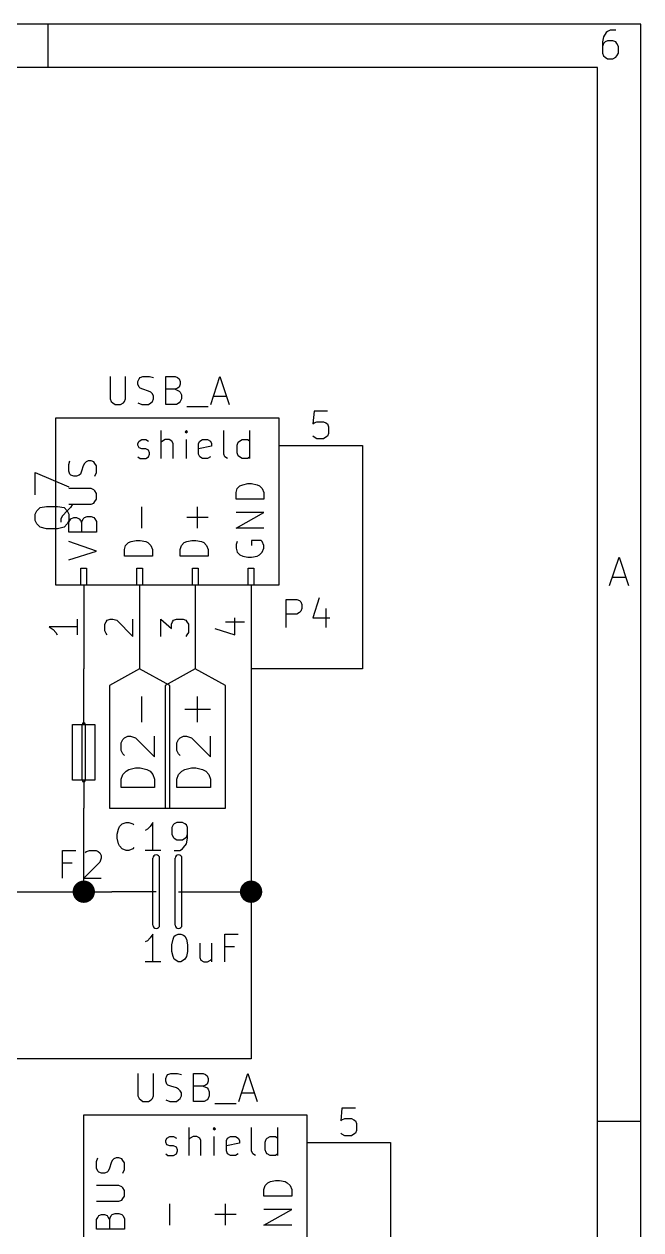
# Model space of a CAD drawing. Extents: x 10 to 287, y -200 to -10.
# Drawn here: x 258.9 to 287, y -64.9 to -10 of the extents above; entities that cross this region are included whole.
import ezdxf

# ---------------------------------------------------------------- set-up
doc = ezdxf.new("R2010")
doc.units = 0
doc.header["$MEASUREMENT"] = 0

msp = doc.modelspace()

# ---------------------------------------------------------------- linework, layer by layer
at = {"layer": 'Cyan 2'}
for p, q in [((262.814, -26.0604), (262.814, -27.0764)), ((263.525, -27.0764), (263.525, -26.0604)), ((264.084, -26.289), (264.135, -26.162)), ((264.084, -26.416), (264.084, -26.289)), ((264.135, -26.162), (264.185, -26.1112)), ((264.185, -26.1112), (264.312, -26.0604)), ((264.312, -26.0604), (264.617, -26.0604)), ((264.617, -26.0604), (264.795, -26.1112)), ((265.354, -27.3304), (265.354, -26.0604)), ((265.354, -26.0604), (265.786, -26.0604)), ((265.786, -26.0604), (265.887, -26.1112)), ((265.887, -26.1112), (265.963, -26.162)), ((265.963, -26.162), (266.014, -26.289)), ((266.014, -26.289), (266.014, -26.416)), ((267.411, -27.3304), (267.818, -26.0604)), ((267.818, -26.0604), (268.249, -27.3304)), ((264.135, -26.543), (264.084, -26.416)), ((264.185, -26.5938), (264.135, -26.543)), ((264.312, -26.6446), (264.185, -26.5938)), ((264.566, -26.7208), (264.312, -26.6446)), ((264.668, -26.7716), (264.566, -26.7208)), ((264.744, -26.8478), (264.668, -26.7716)), ((264.795, -26.9494), (264.744, -26.8478)), ((265.786, -26.6446), (265.354, -26.6446)), ((265.887, -26.5938), (265.786, -26.6446)), ((265.786, -26.6446), (265.963, -26.7208)), ((265.963, -26.543), (265.887, -26.5938)), ((266.014, -26.416), (265.963, -26.543)), ((265.963, -26.7208), (266.014, -26.7716)), ((266.014, -26.7716), (266.065, -26.8986)), ((266.065, -26.8986), (266.065, -27.0764)), ((262.814, -27.0764), (262.865, -27.2034)), ((262.865, -27.2034), (262.941, -27.2542)), ((262.941, -27.2542), (263.042, -27.3304)), ((263.042, -27.3304), (263.296, -27.3304)), ((263.296, -27.3304), (263.423, -27.2542)), ((263.423, -27.2542), (263.474, -27.2034)), ((263.474, -27.2034), (263.525, -27.0764)), ((264.084, -27.2542), (264.262, -27.3304)), ((264.262, -27.3304), (264.566, -27.3304)), ((264.566, -27.3304), (264.668, -27.2542)), ((264.668, -27.2542), (264.744, -27.2034)), ((264.744, -27.2034), (264.795, -27.0764)), ((264.795, -27.0764), (264.795, -26.9494)), ((265.836, -27.3304), (265.354, -27.3304)), ((265.963, -27.2542), (265.836, -27.3304)), ((266.014, -27.2034), (265.963, -27.2542)), ((266.065, -27.0764), (266.014, -27.2034)), ((266.319, -27.432), (267.284, -27.432)), ((267.538, -26.9494), (268.122, -26.9494)), ((265.151, -29.7942), (265.151, -28.5242)), ((266.294, -28.5242), (266.243, -28.575)), ((266.344, -28.575), (266.294, -28.5242)), ((266.294, -28.5242), (266.294, -28.6258)), ((267.995, -29.591), (267.995, -28.5242)), ((269.189, -29.7942), (269.189, -28.5242)), ((264.084, -29.1084), (264.135, -29.0068)), ((264.084, -29.1846), (264.084, -29.1084)), ((264.135, -29.0068), (264.262, -28.9306)), ((264.262, -28.9306), (264.439, -28.9306)), ((264.439, -28.9306), (264.566, -29.0068)), ((265.201, -29.0068), (265.151, -29.0576)), ((265.328, -28.9306), (265.201, -29.0068)), ((265.506, -28.9306), (265.328, -28.9306)), ((265.633, -29.0068), (265.506, -28.9306)), ((265.684, -29.1084), (265.633, -29.0068)), ((265.684, -29.7942), (265.684, -29.1084)), ((266.243, -28.575), (266.294, -28.6258)), ((266.294, -28.6258), (266.344, -28.575)), ((266.294, -29.7942), (266.294, -28.9306)), ((266.852, -29.1084), (266.903, -29.0068)), ((266.852, -29.591), (266.852, -29.1084)), ((266.903, -29.0068), (267.03, -28.9306)), ((267.03, -28.9306), (267.259, -28.9306)), ((267.259, -28.9306), (267.386, -29.0068)), ((267.386, -29.0068), (267.437, -29.1084)), ((267.437, -29.1084), (267.437, -29.2354)), ((268.605, -29.1846), (268.656, -29.0576)), ((268.656, -29.0576), (268.707, -29.0068)), ((268.707, -29.0068), (268.834, -28.9306)), ((268.834, -28.9306), (269.088, -28.9306)), ((269.088, -28.9306), (269.189, -29.0068)), ((264.135, -29.3116), (264.084, -29.1846)), ((264.262, -29.3624), (264.135, -29.3116)), ((264.439, -29.3624), (264.262, -29.3624)), ((264.566, -29.4132), (264.439, -29.3624)), ((264.617, -29.5402), (264.566, -29.4132)), ((264.566, -29.718), (264.617, -29.591)), ((264.617, -29.591), (264.617, -29.5402)), ((267.437, -29.2354), (266.852, -29.3624)), ((266.903, -29.718), (266.852, -29.591)), ((268.046, -29.718), (267.995, -29.591)), ((268.605, -29.5402), (268.605, -29.1846)), ((268.656, -29.6672), (268.605, -29.5402)), ((260.934, -30.0736), (260.985, -29.8958)), ((260.934, -30.3784), (260.934, -30.0736)), ((261.595, -30.1244), (261.518, -30.3784)), ((261.645, -30.0228), (261.595, -30.1244)), ((261.722, -29.9466), (261.645, -30.0228)), ((261.823, -29.8958), (261.722, -29.9466)), ((261.95, -29.8958), (261.823, -29.8958)), ((262.077, -29.9466), (261.95, -29.8958)), ((262.128, -30.0228), (262.077, -29.9466)), ((262.204, -30.1244), (262.128, -30.0228)), ((262.204, -30.4292), (262.204, -30.1244)), ((264.084, -29.718), (264.185, -29.7942)), ((264.185, -29.7942), (264.439, -29.7942)), ((264.439, -29.7942), (264.566, -29.718)), ((267.03, -29.7942), (266.903, -29.718)), ((267.259, -29.7942), (267.03, -29.7942)), ((267.386, -29.718), (267.259, -29.7942)), ((268.173, -29.7942), (268.046, -29.718)), ((268.707, -29.718), (268.656, -29.6672)), ((268.834, -29.7942), (268.707, -29.718)), ((269.088, -29.7942), (268.834, -29.7942)), ((269.189, -29.718), (269.088, -29.7942)), ((259.41, -31.4452), (259.41, -30.4292)), ((259.41, -30.4292), (260.934, -31.0896)), ((260.985, -30.5054), (260.934, -30.3784)), ((261.036, -30.5562), (260.985, -30.5054)), ((261.163, -30.607), (261.036, -30.5562)), ((261.29, -30.607), (261.163, -30.607)), ((261.417, -30.5562), (261.29, -30.607)), ((261.468, -30.5054), (261.417, -30.5562)), ((261.518, -30.3784), (261.468, -30.5054)), ((262.128, -30.607), (262.204, -30.4292)), ((261.95, -31.1658), (260.934, -31.1658)), ((262.077, -31.2166), (261.95, -31.1658)), ((262.128, -31.2674), (262.077, -31.2166)), ((262.204, -31.3944), (262.128, -31.2674)), ((268.554, -31.3436), (268.605, -31.1658)), ((268.605, -31.1658), (268.732, -31.0388)), ((268.732, -31.0388), (268.859, -30.988)), ((268.859, -30.988), (269.088, -30.9372)), ((269.088, -30.9372), (269.265, -30.9372)), ((269.265, -30.9372), (269.519, -30.988)), ((269.519, -30.988), (269.621, -31.0388)), ((269.621, -31.0388), (269.748, -31.1658)), ((269.748, -31.1658), (269.824, -31.3436)), ((261.95, -31.877), (262.077, -31.8262)), ((262.077, -31.8262), (262.128, -31.75)), ((262.128, -31.75), (262.204, -31.6484)), ((262.204, -31.6484), (262.204, -31.3944)), ((268.554, -31.6484), (268.554, -31.3436)), ((269.824, -31.6484), (268.554, -31.6484)), ((269.824, -31.3436), (269.824, -31.6484)), ((259.41, -32.3342), (259.486, -32.1818)), ((259.41, -32.6136), (259.41, -32.3342)), ((259.486, -32.1818), (259.639, -32.0294)), ((259.639, -32.0294), (259.918, -31.9786)), ((259.918, -31.9786), (260.426, -31.9786)), ((260.426, -31.9786), (260.731, -32.0294)), ((260.858, -32.1818), (260.655, -32.4104)), ((260.731, -32.0294), (260.858, -32.1818)), ((261.01, -32.0294), (260.858, -32.1818)), ((260.858, -32.1818), (260.934, -32.3342)), ((260.934, -31.877), (261.95, -31.877)), ((260.934, -32.3342), (260.934, -32.6136)), ((261.087, -31.9024), (261.01, -32.0294)), ((264.262, -32.9692), (264.262, -32.004)), ((266.802, -32.9692), (266.802, -32.004)), ((268.554, -32.9692), (269.824, -32.258)), ((269.824, -32.258), (268.554, -32.258)), ((259.486, -32.766), (259.41, -32.6136)), ((259.639, -32.9184), (259.486, -32.766)), ((259.918, -32.9946), (259.639, -32.9184)), ((260.731, -32.9184), (260.426, -32.9946)), ((260.655, -32.4104), (260.579, -32.5374)), ((260.579, -32.5374), (260.579, -32.6898)), ((260.858, -32.766), (260.731, -32.9184)), ((260.934, -32.6136), (260.858, -32.766)), ((260.934, -32.7152), (260.985, -32.6136)), ((260.934, -33.147), (260.934, -32.7152)), ((260.985, -32.6136), (261.036, -32.5374)), ((261.036, -32.5374), (261.163, -32.4866)), ((261.163, -32.4866), (261.29, -32.4866)), ((261.29, -32.4866), (261.417, -32.5374)), ((261.417, -32.5374), (261.468, -32.6136)), ((261.468, -32.6136), (261.518, -32.7152)), ((261.518, -32.7152), (261.595, -32.5374)), ((261.518, -32.7152), (261.518, -33.147)), ((261.595, -32.5374), (261.645, -32.4866)), ((261.645, -32.4866), (261.772, -32.4358)), ((261.772, -32.4358), (261.95, -32.4358)), ((261.95, -32.4358), (262.077, -32.4866)), ((262.077, -32.4866), (262.128, -32.5374)), ((262.128, -32.5374), (262.204, -32.6644)), ((262.204, -32.6644), (262.204, -33.147)), ((267.284, -32.4866), (266.319, -32.4866)), ((260.426, -32.9946), (259.918, -32.9946)), ((262.204, -33.147), (260.934, -33.147)), ((269.824, -32.9692), (268.554, -32.9692)), ((262.204, -34.0106), (260.934, -33.5788)), ((260.934, -34.417), (262.204, -34.0106)), ((263.474, -33.9344), (263.525, -33.7566)), ((263.474, -34.2392), (263.474, -33.9344)), ((263.525, -33.7566), (263.652, -33.6296)), ((263.652, -33.6296), (263.779, -33.5788)), ((263.779, -33.5788), (264.008, -33.528)), ((264.008, -33.528), (264.185, -33.528)), ((264.185, -33.528), (264.439, -33.5788)), ((264.439, -33.5788), (264.541, -33.6296)), ((264.541, -33.6296), (264.668, -33.7566)), ((264.668, -33.7566), (264.744, -33.9344)), ((264.744, -33.9344), (264.744, -34.2392)), ((266.014, -33.9344), (266.065, -33.7566)), ((266.014, -34.2392), (266.014, -33.9344)), ((266.065, -33.7566), (266.192, -33.6296)), ((266.192, -33.6296), (266.319, -33.5788)), ((266.319, -33.5788), (266.548, -33.528)), ((266.548, -33.528), (266.725, -33.528)), ((266.725, -33.528), (266.979, -33.5788)), ((266.979, -33.5788), (267.081, -33.6296)), ((267.081, -33.6296), (267.208, -33.7566)), ((267.208, -33.7566), (267.284, -33.9344)), ((267.284, -33.9344), (267.284, -34.2392)), ((268.605, -33.5788), (268.554, -33.7058)), ((268.554, -33.7058), (268.554, -33.8836)), ((268.554, -33.8836), (268.605, -34.0614)), ((269.697, -33.528), (269.265, -33.528)), ((269.265, -33.528), (269.265, -33.7566)), ((269.748, -33.5788), (269.697, -33.528)), ((269.824, -33.7566), (269.748, -33.5788)), ((269.748, -34.0614), (269.824, -33.8836)), ((269.824, -33.8836), (269.824, -33.7566)), ((264.744, -34.2392), (263.474, -34.2392)), ((267.284, -34.2392), (266.014, -34.2392)), ((268.605, -34.0614), (268.732, -34.1884)), ((268.732, -34.1884), (268.859, -34.2392)), ((268.859, -34.2392), (269.088, -34.29)), ((269.088, -34.29), (269.265, -34.29)), ((269.265, -34.29), (269.519, -34.2392)), ((269.519, -34.2392), (269.621, -34.1884)), ((269.621, -34.1884), (269.748, -34.0614)), ((270.84, -37.4904), (270.84, -36.2204)), ((270.84, -36.2204), (271.323, -36.2204)), ((271.323, -36.2204), (271.45, -36.2712)), ((272.339, -36.1442), (272.059, -37.0586)), ((271.45, -36.2712), (271.501, -36.322)), ((271.501, -36.7538), (271.45, -36.8046)), ((271.501, -36.322), (271.551, -36.449)), ((271.551, -36.6268), (271.501, -36.7538)), ((271.551, -36.449), (271.551, -36.6268)), ((272.644, -36.6268), (272.644, -37.4904)), ((271.323, -36.8808), (270.84, -36.8808)), ((271.45, -36.8046), (271.323, -36.8808)), ((272.059, -37.0586), (272.821, -37.0586)), ((263.144, -46.9138), (263.195, -46.6852)), ((263.195, -46.6852), (263.246, -46.5582)), ((263.246, -46.5582), (263.373, -46.4312)), ((263.373, -46.4312), (263.55, -46.3804)), ((263.55, -46.3804), (263.677, -46.3804)), ((263.677, -46.3804), (263.855, -46.4312)), ((263.855, -46.4312), (263.906, -46.482)), ((264.516, -46.6852), (264.414, -46.736)), ((264.643, -46.5582), (264.516, -46.6852)), ((264.77, -46.3804), (264.643, -46.5582)), ((264.77, -47.6504), (264.77, -46.3804)), ((265.684, -46.482), (265.633, -46.609)), ((265.633, -46.609), (265.633, -46.9138)), ((265.735, -46.4312), (265.684, -46.482)), ((265.862, -46.3804), (265.735, -46.4312)), ((266.116, -46.3804), (265.862, -46.3804)), ((266.217, -46.4312), (266.116, -46.3804)), ((266.294, -46.482), (266.217, -46.4312)), ((266.344, -46.609), (266.294, -46.482)), ((266.344, -47.0916), (266.344, -46.609)), ((263.144, -47.0916), (263.144, -46.9138)), ((263.195, -47.3456), (263.144, -47.0916)), ((265.633, -46.9138), (265.684, -47.0408)), ((265.684, -47.0408), (265.735, -47.0916)), ((265.735, -47.0916), (265.862, -47.1678)), ((265.862, -47.1678), (266.116, -47.1678)), ((266.116, -47.1678), (266.217, -47.0916)), ((266.217, -47.0916), (266.294, -47.0408)), ((266.294, -47.0408), (266.344, -46.9138)), ((266.294, -47.3456), (266.344, -47.0916)), ((260.655, -48.9204), (260.655, -47.6504)), ((260.655, -47.6504), (261.264, -47.6504)), ((261.696, -47.752), (261.747, -47.7012)), ((261.747, -47.7012), (261.874, -47.6504)), ((261.874, -47.6504), (262.179, -47.6504)), ((262.179, -47.6504), (262.28, -47.7012)), ((262.28, -47.7012), (262.357, -47.752)), ((262.357, -47.752), (262.407, -47.879)), ((263.246, -47.4472), (263.195, -47.3456)), ((263.373, -47.5742), (263.246, -47.4472)), ((263.55, -47.6504), (263.373, -47.5742)), ((263.677, -47.6504), (263.55, -47.6504)), ((263.855, -47.5742), (263.677, -47.6504)), ((263.906, -47.5234), (263.855, -47.5742)), ((265.125, -47.6504), (264.414, -47.6504)), ((265.735, -47.6504), (265.989, -47.6504)), ((265.989, -47.6504), (266.116, -47.5742)), ((266.116, -47.5742), (266.167, -47.5234)), ((266.167, -47.5234), (266.294, -47.3456)), ((261.087, -48.2346), (260.655, -48.2346)), ((262.357, -48.1838), (261.62, -48.9204)), ((262.407, -48.006), (262.357, -48.1838)), ((262.407, -47.879), (262.407, -48.006)), ((261.62, -48.9204), (262.407, -48.9204)), ((264.77, -51.4604), (264.643, -51.6382)), ((264.77, -52.7304), (264.77, -51.4604)), ((265.684, -51.689), (265.735, -51.562)), ((265.735, -51.562), (265.811, -51.5112)), ((265.811, -51.5112), (265.913, -51.4604)), ((265.913, -51.4604), (266.04, -51.4604)), ((266.04, -51.4604), (266.167, -51.5112)), ((266.167, -51.5112), (266.217, -51.562)), ((266.217, -51.562), (266.294, -51.689)), ((268.046, -52.7304), (268.046, -51.4604)), ((268.046, -51.4604), (268.656, -51.4604)), ((264.516, -51.7652), (264.414, -51.816)), ((264.643, -51.6382), (264.516, -51.7652)), ((265.633, -51.943), (265.684, -51.689)), ((265.633, -52.2478), (265.633, -51.943)), ((266.294, -51.689), (266.344, -51.943)), ((266.344, -51.943), (266.344, -52.2478)), ((266.903, -51.8668), (266.903, -52.5272)), ((267.437, -51.8668), (267.437, -52.7304)), ((268.478, -52.0446), (268.046, -52.0446)), ((265.125, -52.7304), (264.414, -52.7304)), ((265.684, -52.4764), (265.633, -52.2478)), ((265.735, -52.6034), (265.684, -52.4764)), ((265.811, -52.6542), (265.735, -52.6034)), ((265.913, -52.7304), (265.811, -52.6542)), ((266.04, -52.7304), (265.913, -52.7304)), ((266.167, -52.6542), (266.04, -52.7304)), ((266.217, -52.6034), (266.167, -52.6542)), ((266.294, -52.4764), (266.217, -52.6034)), ((266.344, -52.2478), (266.294, -52.4764)), ((266.903, -52.5272), (266.954, -52.6542)), ((266.954, -52.6542), (267.081, -52.7304)), ((267.081, -52.7304), (267.259, -52.7304)), ((267.259, -52.7304), (267.386, -52.6542)), ((267.386, -52.6542), (267.437, -52.6034)), ((264.084, -57.8104), (264.084, -58.8264)), ((264.795, -58.8264), (264.795, -57.8104)), ((265.354, -58.039), (265.405, -57.912)), ((265.354, -58.166), (265.354, -58.039)), ((265.405, -58.293), (265.354, -58.166)), ((265.405, -57.912), (265.455, -57.8612)), ((265.455, -57.8612), (265.582, -57.8104)), ((265.582, -57.8104), (265.887, -57.8104)), ((265.887, -57.8104), (266.065, -57.8612)), ((266.624, -59.0804), (266.624, -57.8104)), ((266.624, -57.8104), (267.056, -57.8104)), ((267.056, -57.8104), (267.157, -57.8612)), ((267.157, -57.8612), (267.233, -57.912)), ((267.233, -57.912), (267.284, -58.039)), ((267.284, -58.166), (267.233, -58.293)), ((267.284, -58.039), (267.284, -58.166)), ((268.681, -59.0804), (269.088, -57.8104)), ((269.088, -57.8104), (269.519, -59.0804)), ((265.455, -58.3438), (265.405, -58.293)), ((265.582, -58.3946), (265.455, -58.3438)), ((265.836, -58.4708), (265.582, -58.3946)), ((265.938, -58.5216), (265.836, -58.4708)), ((266.014, -58.5978), (265.938, -58.5216)), ((266.065, -58.6994), (266.014, -58.5978)), ((266.065, -58.8264), (266.065, -58.6994)), ((267.056, -58.3946), (266.624, -58.3946)), ((267.157, -58.3438), (267.056, -58.3946)), ((267.056, -58.3946), (267.233, -58.4708)), ((267.233, -58.293), (267.157, -58.3438)), ((267.233, -58.4708), (267.284, -58.5216)), ((267.284, -58.5216), (267.335, -58.6486)), ((267.335, -58.6486), (267.335, -58.8264)), ((268.808, -58.6994), (269.392, -58.6994)), ((264.084, -58.8264), (264.135, -58.9534)), ((264.135, -58.9534), (264.211, -59.0042)), ((264.211, -59.0042), (264.312, -59.0804)), ((264.312, -59.0804), (264.566, -59.0804)), ((264.566, -59.0804), (264.693, -59.0042)), ((264.693, -59.0042), (264.744, -58.9534)), ((264.744, -58.9534), (264.795, -58.8264)), ((265.354, -59.0042), (265.532, -59.0804)), ((265.532, -59.0804), (265.836, -59.0804)), ((265.836, -59.0804), (265.938, -59.0042)), ((265.938, -59.0042), (266.014, -58.9534)), ((266.014, -58.9534), (266.065, -58.8264)), ((267.106, -59.0804), (266.624, -59.0804)), ((267.233, -59.0042), (267.106, -59.0804)), ((267.284, -58.9534), (267.233, -59.0042)), ((267.335, -58.8264), (267.284, -58.9534)), ((267.589, -59.182), (268.554, -59.182)), ((266.421, -61.5442), (266.421, -60.2742)), ((267.564, -60.2742), (267.513, -60.325)), ((267.513, -60.325), (267.564, -60.3758)), ((267.614, -60.325), (267.564, -60.2742)), ((267.564, -60.2742), (267.564, -60.3758)), ((267.564, -60.3758), (267.614, -60.325)), ((269.265, -61.341), (269.265, -60.2742)), ((270.459, -61.5442), (270.459, -60.2742)), ((265.354, -60.8584), (265.405, -60.7568)), ((265.354, -60.9346), (265.354, -60.8584)), ((265.405, -61.0616), (265.354, -60.9346)), ((265.405, -60.7568), (265.532, -60.6806)), ((265.532, -60.6806), (265.709, -60.6806)), ((265.709, -60.6806), (265.836, -60.7568)), ((266.471, -60.7568), (266.421, -60.8076)), ((266.598, -60.6806), (266.471, -60.7568)), ((266.776, -60.6806), (266.598, -60.6806)), ((266.903, -60.7568), (266.776, -60.6806)), ((266.954, -60.8584), (266.903, -60.7568)), ((266.954, -61.5442), (266.954, -60.8584)), ((267.564, -61.5442), (267.564, -60.6806)), ((268.122, -60.8584), (268.173, -60.7568)), ((268.122, -61.341), (268.122, -60.8584)), ((268.173, -60.7568), (268.3, -60.6806)), ((268.3, -60.6806), (268.529, -60.6806)), ((268.529, -60.6806), (268.656, -60.7568)), ((268.656, -60.7568), (268.707, -60.8584)), ((268.707, -60.8584), (268.707, -60.9854)), ((269.875, -60.9346), (269.926, -60.8076)), ((269.875, -61.2902), (269.875, -60.9346)), ((269.926, -60.8076), (269.977, -60.7568)), ((269.977, -60.7568), (270.104, -60.6806)), ((270.104, -60.6806), (270.358, -60.6806)), ((270.358, -60.6806), (270.459, -60.7568)), ((265.354, -61.468), (265.455, -61.5442)), ((265.532, -61.1124), (265.405, -61.0616)), ((265.709, -61.1124), (265.532, -61.1124)), ((265.836, -61.1632), (265.709, -61.1124)), ((265.709, -61.5442), (265.836, -61.468)), ((265.887, -61.2902), (265.836, -61.1632)), ((265.836, -61.468), (265.887, -61.341)), ((265.887, -61.341), (265.887, -61.2902)), ((268.707, -60.9854), (268.122, -61.1124)), ((268.173, -61.468), (268.122, -61.341)), ((268.3, -61.5442), (268.173, -61.468)), ((268.656, -61.468), (268.529, -61.5442)), ((269.316, -61.468), (269.265, -61.341)), ((269.443, -61.5442), (269.316, -61.468)), ((269.926, -61.4172), (269.875, -61.2902)), ((269.977, -61.468), (269.926, -61.4172)), ((270.104, -61.5442), (269.977, -61.468)), ((270.459, -61.468), (270.358, -61.5442)), ((262.204, -61.8236), (262.255, -61.6458)), ((262.204, -62.1284), (262.204, -61.8236)), ((262.865, -61.8744), (262.788, -62.1284)), ((262.915, -61.7728), (262.865, -61.8744)), ((262.992, -61.6966), (262.915, -61.7728)), ((263.093, -61.6458), (262.992, -61.6966)), ((263.22, -61.6458), (263.093, -61.6458)), ((263.347, -61.6966), (263.22, -61.6458)), ((263.398, -61.7728), (263.347, -61.6966)), ((263.474, -61.8744), (263.398, -61.7728)), ((263.474, -62.1792), (263.474, -61.8744)), ((265.455, -61.5442), (265.709, -61.5442)), ((268.529, -61.5442), (268.3, -61.5442)), ((270.358, -61.5442), (270.104, -61.5442)), ((262.255, -62.2554), (262.204, -62.1284)), ((262.306, -62.3062), (262.255, -62.2554)), ((262.433, -62.357), (262.306, -62.3062)), ((262.56, -62.357), (262.433, -62.357)), ((262.687, -62.3062), (262.56, -62.357)), ((262.738, -62.2554), (262.687, -62.3062)), ((262.788, -62.1284), (262.738, -62.2554)), ((263.398, -62.357), (263.474, -62.1792)), ((263.22, -62.9158), (262.204, -62.9158)), ((263.347, -62.9666), (263.22, -62.9158)), ((263.398, -63.0174), (263.347, -62.9666)), ((263.474, -63.1444), (263.398, -63.0174)), ((263.474, -63.3984), (263.474, -63.1444)), ((269.824, -63.0936), (269.875, -62.9158)), ((269.824, -63.3984), (269.824, -63.0936)), ((269.875, -62.9158), (270.002, -62.7888)), ((270.002, -62.7888), (270.129, -62.738)), ((270.129, -62.738), (270.358, -62.6872)), ((270.358, -62.6872), (270.535, -62.6872)), ((270.535, -62.6872), (270.789, -62.738)), ((270.789, -62.738), (270.891, -62.7888)), ((270.891, -62.7888), (271.018, -62.9158)), ((271.018, -62.9158), (271.094, -63.0936)), ((271.094, -63.0936), (271.094, -63.3984)), ((262.204, -63.627), (263.22, -63.627)), ((263.22, -63.627), (263.347, -63.5762)), ((263.347, -63.5762), (263.398, -63.5)), ((263.398, -63.5), (263.474, -63.3984)), ((271.094, -63.3984), (269.824, -63.3984)), ((262.306, -64.2874), (262.433, -64.2366)), ((262.433, -64.2366), (262.56, -64.2366)), ((262.56, -64.2366), (262.687, -64.2874)), ((262.865, -64.2874), (262.915, -64.2366)), ((262.915, -64.2366), (263.042, -64.1858)), ((263.042, -64.1858), (263.22, -64.1858)), ((263.22, -64.1858), (263.347, -64.2366)), ((263.347, -64.2366), (263.398, -64.2874)), ((265.532, -64.7192), (265.532, -63.754)), ((268.554, -64.2366), (267.589, -64.2366)), ((268.072, -64.7192), (268.072, -63.754)), ((269.824, -64.7192), (271.094, -64.008)), ((271.094, -64.008), (269.824, -64.008)), ((262.204, -64.4652), (262.255, -64.3636)), ((262.204, -64.897), (262.204, -64.4652)), ((262.255, -64.3636), (262.306, -64.2874)), ((262.687, -64.2874), (262.738, -64.3636)), ((262.738, -64.3636), (262.788, -64.4652)), ((262.788, -64.4652), (262.865, -64.2874)), ((262.788, -64.4652), (262.788, -64.897)), ((263.398, -64.2874), (263.474, -64.4144)), ((263.474, -64.4144), (263.474, -64.897)), ((271.094, -64.7192), (269.824, -64.7192)), ((263.474, -64.897), (262.204, -64.897))]:
    msp.add_line(p, q, dxfattribs=at)
at = {"layer": 'Green 2'}
for p, q in [((274.32, -29.21), (274.32, -39.37)), ((261.62, -40.64), (261.62, -39.37)), ((274.32, -39.37), (269.24, -39.37)), ((269.24, -39.37), (269.24, -57.15)), ((261.62, -49.53), (261.62, -45.72)), ((257.81, -49.53), (262.89, -49.53)), ((267.97, -49.53), (269.24, -49.53)), ((269.24, -57.15), (255.27, -57.15)), ((275.59, -60.96), (275.59, -71.12))]:
    msp.add_line(p, q, dxfattribs=at)
at = {"layer": 'Green 2', "const_width": 0.508}
for points in [[(261.366, -49.53, 1), (261.874, -49.53, 1)], [(268.986, -49.53, 1), (269.494, -49.53, 1)]]:
    msp.add_lwpolyline(points, format="xyb", close=True, dxfattribs=at)
at = {"layer": 'Red 2'}
for p, q in [((286.995, -10.0076), (10.0076, -10.0076)), ((259.994, -11.9888), (259.994, -10.0076)), ((285.42, -10.3886), (285.293, -10.5918)), ((285.471, -10.3378), (285.42, -10.3886)), ((285.598, -10.287), (285.471, -10.3378)), ((285.852, -10.287), (285.598, -10.287)), ((286.995, -200), (286.995, -10.0076)), ((285.293, -10.5918), (285.242, -10.8204)), ((285.242, -10.8204), (285.242, -11.3284)), ((285.293, -10.8966), (285.242, -11.0236)), ((285.369, -10.8204), (285.293, -10.8966)), ((285.471, -10.7696), (285.369, -10.8204)), ((285.725, -10.7696), (285.471, -10.7696)), ((285.852, -10.8204), (285.725, -10.7696)), ((285.902, -10.8966), (285.852, -10.8204)), ((285.979, -11.0236), (285.902, -10.8966)), ((285.242, -11.3284), (285.293, -11.4554)), ((285.293, -11.4554), (285.369, -11.5062)), ((285.369, -11.5062), (285.471, -11.5824)), ((285.725, -11.5824), (285.852, -11.5062)), ((285.852, -11.5062), (285.902, -11.4554)), ((285.902, -11.4554), (285.979, -11.3284)), ((285.979, -11.3284), (285.979, -11.0236)), ((285.013, -11.9888), (11.9888, -11.9888)), ((285.013, -198.018), (285.013, -11.9888)), ((285.471, -11.5824), (285.725, -11.5824)), ((260.35, -35.56), (260.35, -27.94)), ((260.35, -27.94), (270.51, -27.94)), ((270.51, -27.94), (270.51, -35.56)), ((272.11, -27.6352), (272.059, -28.2194)), ((272.72, -27.6352), (272.11, -27.6352)), ((272.059, -28.2194), (272.11, -28.1686)), ((272.11, -28.1686), (272.237, -28.1178)), ((272.237, -28.1178), (272.542, -28.1178)), ((272.542, -28.1178), (272.644, -28.1686)), ((272.644, -28.1686), (272.72, -28.2194)), ((272.72, -28.2194), (272.771, -28.3464)), ((272.771, -28.3464), (272.771, -28.6512)), ((272.11, -28.829), (272.059, -28.7782)), ((272.237, -28.9052), (272.11, -28.829)), ((272.542, -28.9052), (272.237, -28.9052)), ((272.644, -28.829), (272.542, -28.9052)), ((272.72, -28.7782), (272.644, -28.829)), ((272.771, -28.6512), (272.72, -28.7782)), ((270.51, -29.21), (274.32, -29.21)), ((285.572, -35.5854), (286.004, -34.29)), ((286.004, -34.29), (286.436, -35.5854)), ((261.493, -35.56), (261.493, -34.798)), ((261.493, -34.798), (261.747, -34.798)), ((261.747, -34.798), (261.747, -35.56)), ((264.033, -35.56), (264.033, -34.798)), ((264.033, -34.798), (264.287, -34.798)), ((264.287, -34.798), (264.287, -35.56)), ((266.573, -35.56), (266.573, -34.798)), ((266.573, -34.798), (266.827, -34.798)), ((266.827, -34.798), (266.827, -35.56)), ((269.113, -35.56), (269.113, -34.798)), ((269.113, -34.798), (269.367, -34.798)), ((269.367, -34.798), (269.367, -35.56)), ((270.51, -35.56), (260.35, -35.56)), ((261.747, -35.56), (261.493, -35.56)), ((261.62, -35.56), (261.62, -39.37)), ((264.287, -35.56), (264.033, -35.56)), ((264.16, -35.56), (264.16, -39.37)), ((266.827, -35.56), (266.573, -35.56)), ((266.7, -35.56), (266.7, -39.37)), ((269.367, -35.56), (269.113, -35.56)), ((269.24, -35.56), (269.24, -39.37)), ((285.699, -35.2044), (286.309, -35.2044)), ((261.315, -37.1094), (261.315, -37.8206)), ((262.585, -37.338), (262.636, -37.2364)), ((262.585, -37.6428), (262.585, -37.338)), ((262.636, -37.2364), (262.687, -37.1602)), ((262.687, -37.1602), (262.814, -37.1094)), ((262.814, -37.1094), (262.941, -37.1094)), ((262.941, -37.1094), (263.119, -37.1602)), ((263.119, -37.1602), (263.855, -37.8968)), ((263.855, -37.8968), (263.855, -37.1094)), ((265.125, -37.8968), (265.125, -37.1094)), ((265.125, -37.1094), (265.608, -37.5412)), ((265.608, -37.338), (265.659, -37.2364)), ((265.608, -37.5412), (265.608, -37.338)), ((265.659, -37.2364), (265.709, -37.1602)), ((265.709, -37.1602), (265.836, -37.1094)), ((265.836, -37.1094), (266.141, -37.1094)), ((266.141, -37.1094), (266.268, -37.1602)), ((266.268, -37.1602), (266.319, -37.2364)), ((266.319, -37.2364), (266.395, -37.338)), ((266.395, -37.338), (266.395, -37.719)), ((268.072, -37.2364), (268.935, -37.2364)), ((268.503, -37.8206), (268.503, -37.0586)), ((261.315, -37.465), (260.045, -37.465)), ((260.045, -37.465), (260.223, -37.592)), ((260.223, -37.592), (260.35, -37.719)), ((260.35, -37.719), (260.401, -37.8206)), ((262.636, -37.7698), (262.585, -37.6428)), ((262.687, -37.8206), (262.636, -37.7698)), ((266.319, -37.8206), (266.268, -37.8968)), ((266.395, -37.719), (266.319, -37.8206)), ((267.589, -37.5412), (268.503, -37.8206)), ((264.16, -39.37), (262.788, -40.132)), ((265.532, -40.132), (264.16, -39.37)), ((266.7, -39.37), (265.328, -40.132)), ((268.072, -40.132), (266.7, -39.37)), ((261.62, -41.91), (261.62, -40.64)), ((262.788, -40.132), (262.788, -45.72)), ((264.262, -41.8084), (264.262, -40.64)), ((265.328, -40.132), (265.328, -45.72)), ((265.532, -45.72), (265.532, -40.132)), ((266.802, -41.8084), (266.802, -40.64)), ((268.072, -45.72), (268.072, -40.132)), ((267.386, -41.2242), (266.217, -41.2242)), ((261.112, -44.45), (261.112, -41.91)), ((261.112, -41.91), (262.128, -41.91)), ((261.544, -44.45), (261.544, -41.91)), ((261.696, -44.45), (261.696, -41.91)), ((262.128, -41.91), (262.128, -44.45)), ((263.322, -42.7482), (263.398, -42.5958)), ((263.322, -43.1038), (263.322, -42.7482)), ((263.398, -42.5958), (263.474, -42.5196)), ((263.474, -42.5196), (263.627, -42.4434)), ((263.627, -42.4434), (263.754, -42.4434)), ((263.754, -42.4434), (263.982, -42.5196)), ((263.982, -42.5196), (264.846, -43.3832)), ((264.846, -43.3832), (264.846, -42.4434)), ((265.862, -42.7482), (265.938, -42.5958)), ((265.862, -43.1038), (265.862, -42.7482)), ((265.938, -42.5958), (266.014, -42.5196)), ((266.014, -42.5196), (266.167, -42.4434)), ((266.167, -42.4434), (266.294, -42.4434)), ((266.294, -42.4434), (266.522, -42.5196)), ((266.522, -42.5196), (267.386, -43.3832)), ((267.386, -43.3832), (267.386, -42.4434)), ((263.398, -43.2562), (263.322, -43.1038)), ((263.474, -43.3324), (263.398, -43.2562)), ((265.938, -43.2562), (265.862, -43.1038)), ((266.014, -43.3324), (265.938, -43.2562)), ((263.677, -43.9674), (263.982, -43.8912)), ((263.982, -43.8912), (264.185, -43.8912)), ((264.185, -43.8912), (264.49, -43.9674)), ((266.217, -43.9674), (266.522, -43.8912)), ((266.522, -43.8912), (266.725, -43.8912)), ((266.725, -43.8912), (267.03, -43.9674)), ((262.128, -44.45), (261.112, -44.45)), ((261.62, -44.45), (261.62, -45.72)), ((263.322, -44.3992), (263.398, -44.196)), ((263.322, -44.7802), (263.322, -44.3992)), ((263.398, -44.196), (263.55, -44.0436)), ((263.55, -44.0436), (263.677, -43.9674)), ((264.49, -43.9674), (264.643, -44.0436)), ((264.643, -44.0436), (264.77, -44.196)), ((264.77, -44.196), (264.846, -44.3992)), ((264.846, -44.3992), (264.846, -44.7802)), ((265.862, -44.3992), (265.938, -44.196)), ((265.862, -44.7802), (265.862, -44.3992)), ((265.938, -44.196), (266.09, -44.0436)), ((266.09, -44.0436), (266.217, -43.9674)), ((267.03, -43.9674), (267.183, -44.0436)), ((267.183, -44.0436), (267.31, -44.196)), ((267.31, -44.196), (267.386, -44.3992)), ((267.386, -44.3992), (267.386, -44.7802)), ((264.846, -44.7802), (263.322, -44.7802)), ((267.386, -44.7802), (265.862, -44.7802)), ((262.788, -45.72), (264.16, -45.72)), ((264.16, -45.72), (265.532, -45.72)), ((265.328, -45.72), (266.7, -45.72)), ((266.7, -45.72), (268.072, -45.72)), ((264.77, -51.054), (264.77, -48.006)), ((265.074, -51.054), (265.074, -48.006)), ((265.786, -51.054), (265.786, -48.006)), ((266.09, -51.054), (266.09, -48.006)), ((264.922, -49.53), (262.89, -49.53)), ((265.938, -49.53), (267.97, -49.53)), ((261.62, -67.31), (261.62, -59.69)), ((261.62, -59.69), (271.78, -59.69)), ((271.78, -59.69), (271.78, -67.31)), ((273.38, -59.3852), (273.329, -59.9694)), ((273.99, -59.3852), (273.38, -59.3852)), ((273.38, -59.9186), (273.507, -59.8678)), ((273.507, -59.8678), (273.812, -59.8678)), ((273.812, -59.8678), (273.914, -59.9186)), ((273.329, -59.9694), (273.38, -59.9186)), ((273.914, -59.9186), (273.99, -59.9694)), ((273.99, -59.9694), (274.041, -60.0964)), ((274.041, -60.4012), (273.99, -60.5282)), ((274.041, -60.0964), (274.041, -60.4012)), ((286.995, -59.9948), (285.013, -59.9948)), ((271.78, -60.96), (275.59, -60.96)), ((273.38, -60.579), (273.329, -60.5282)), ((273.507, -60.6552), (273.38, -60.579)), ((273.812, -60.6552), (273.507, -60.6552)), ((273.914, -60.579), (273.812, -60.6552)), ((273.99, -60.5282), (273.914, -60.579))]:
    msp.add_line(p, q, dxfattribs=at)
for centre, radius, start, end in [((261.62, -41.91), 0.0762, 360, 540), ((261.62, -44.45), 0.0762, 180, 360), ((264.922, -48.006), 0.1524, 360, 540), ((265.938, -48.006), 0.1524, 360, 540), ((264.922, -51.054), 0.1524, 180, 360), ((265.938, -51.054), 0.1524, 180, 360)]:
    msp.add_arc(centre, radius, start, end, dxfattribs=at)

doc.saveas('drawing.dxf')
